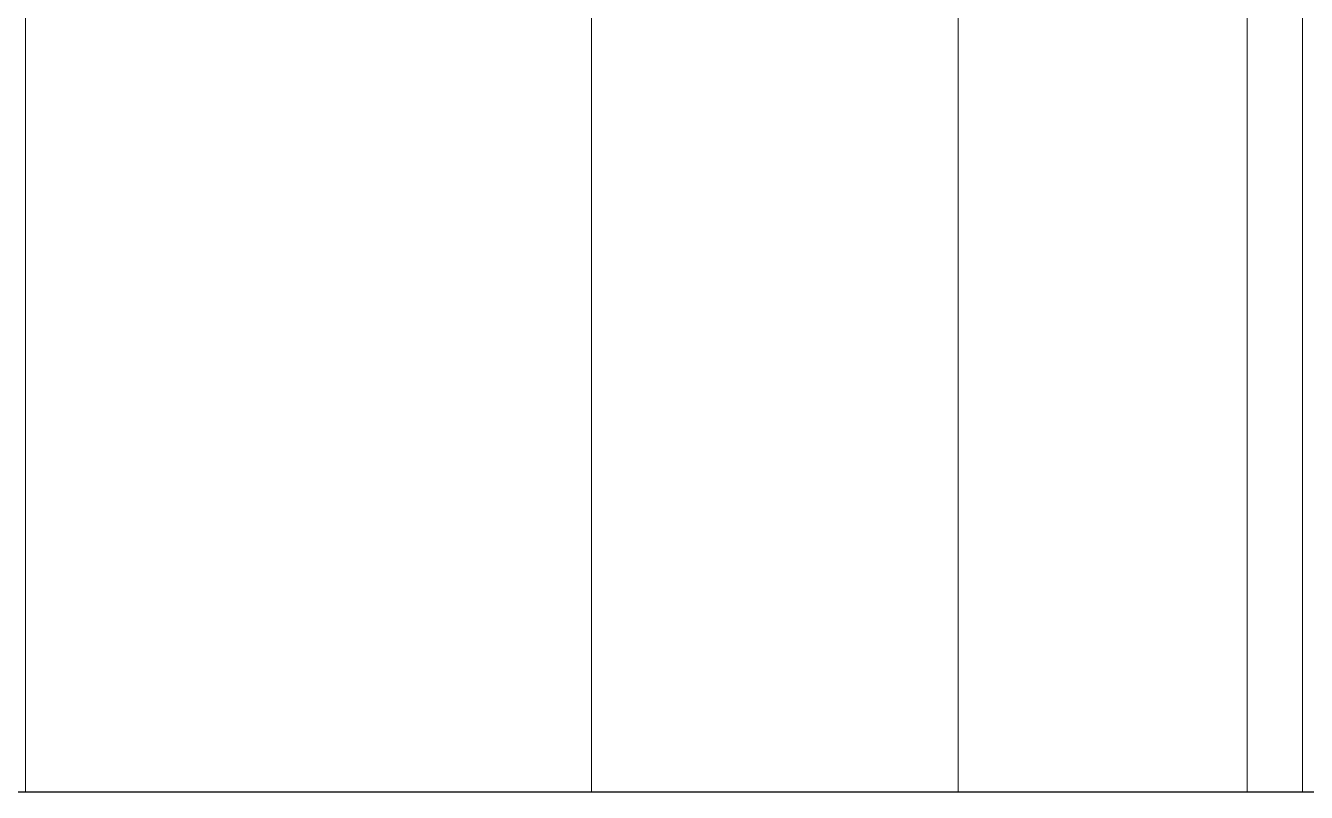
# Model space of a CAD drawing. Header units: metres. Extents: x 294 to 1101, y -498 to -355.
# Drawn here: x 629.963 to 631.31, y -470.685 to -469.879 of the extents above; entities that cross this region are included whole.
import ezdxf

# ---------------------------------------------------------------- set-up
doc = ezdxf.new("R2010")
doc.units = ezdxf.units.M
doc.layers.add('19-JARDINERIA', color=80, linetype='Continuous', lineweight=0)
doc.layers.add('SectionCutEdges', color=7, linetype='Continuous')

msp = doc.modelspace()

# ---------------------------------------------------------------- linework, layer by layer
for p, q in [((629.9633, -470.6849), (629.8105, -470.6849)), ((630.1716, -470.6849), (629.8547, -470.6849)), ((630.3424, -470.6849), (629.9176, -470.6849)), ((630.2147, -470.6849), (629.9375, -470.6849)), ((630.0941, -470.6849), (629.9633, -470.6849)), ((630.0398, -470.6849), (630.0202, -470.6849)), ((630.067, -470.6849), (630.0398, -470.6849)), ((630.1008, -470.6849), (630.067, -470.6849)), ((630.1411, -470.6849), (630.1008, -470.6849)), ((630.2225, -470.6849), (630.1051, -470.6849)), ((630.1876, -470.6849), (630.1411, -470.6849)), ((630.2402, -470.6849), (630.1876, -470.6849)), ((630.2124, -470.6849), (630.2109, -470.6849)), ((630.2137, -470.6849), (630.2124, -470.6849)), ((630.215, -470.6849), (630.2137, -470.6849)), ((630.2162, -470.6849), (630.215, -470.6849)), ((630.2172, -470.6849), (630.2162, -470.6849)), ((630.2182, -470.6849), (630.2172, -470.6849)), ((630.2191, -470.6849), (630.2182, -470.6849)), ((630.2198, -470.6849), (630.2191, -470.6849)), ((630.2205, -470.6849), (630.2198, -470.6849)), ((630.221, -470.6849), (630.2205, -470.6849)), ((630.2214, -470.6849), (630.221, -470.6849)), ((630.2217, -470.6849), (630.2214, -470.6849)), ((630.2219, -470.6849), (630.2217, -470.6849)), ((630.2219, -470.6849), (630.2219, -470.6849)), ((630.3441, -470.6849), (630.2299, -470.6849)), ((630.2987, -470.6849), (630.2402, -470.6849)), ((630.3583, -470.6849), (630.2987, -470.6849)), ((630.3438, -470.6849), (630.3424, -470.6849)), ((630.3452, -470.6849), (630.3438, -470.6849)), ((630.3465, -470.6849), (630.3452, -470.6849)), ((630.3476, -470.6849), (630.3465, -470.6849)), ((630.3487, -470.6849), (630.3476, -470.6849)), ((630.3497, -470.6849), (630.3487, -470.6849)), ((630.3506, -470.6849), (630.3497, -470.6849)), ((630.3513, -470.6849), (630.3506, -470.6849)), ((630.4522, -470.6849), (630.3508, -470.6849)), ((630.352, -470.6849), (630.3513, -470.6849)), ((630.3525, -470.6849), (630.352, -470.6849)), ((630.3529, -470.6849), (630.3525, -470.6849)), ((630.3532, -470.6849), (630.3529, -470.6849)), ((630.3533, -470.6849), (630.3532, -470.6849)), ((630.3534, -470.6849), (630.3533, -470.6849)), ((630.3628, -470.6849), (630.3583, -470.6849)), ((630.4323, -470.6849), (630.3628, -470.6849)), ((630.5068, -470.6849), (630.4323, -470.6849)), ((630.5585, -470.6849), (630.4612, -470.6849)), ((630.5861, -470.6849), (630.5068, -470.6849)), ((630.6699, -470.6849), (630.5861, -470.6849)), ((630.7577, -470.6849), (630.6699, -470.6849)), ((630.8492, -470.6849), (630.7577, -470.6849)), ((630.944, -470.6849), (630.8492, -470.6849)), ((631.0429, -470.6849), (630.944, -470.6849)), ((631.1443, -470.6849), (631.0429, -470.6849)), ((631.2478, -470.6849), (631.1443, -470.6849)), ((631.2878, -470.6849), (631.2478, -470.6849)), ((632.0478, -470.6849), (631.2478, -470.6849)), ((632.0478, -470.6849), (631.2478, -470.6849)), ((631.2892, -470.6849), (631.2878, -470.6849)), ((631.2935, -470.6849), (631.2892, -470.6849)), ((631.3006, -470.6849), (631.2935, -470.6849)), ((631.3104, -470.6849), (631.3006, -470.6849))]:
    msp.add_line(p, q)
at = {"layer": '19-JARDINERIA', "color": 251}
for p, q in [((629.9633, -470.6849), (629.9633, -467.3449)), ((630.5585, -470.6849), (630.5585, -467.3449)), ((630.944, -470.6849), (630.944, -467.3449)), ((631.2478, -470.6849), (631.2478, -468.2849)), ((631.306, -470.6849), (631.306, -468.2849))]:
    msp.add_line(p, q, dxfattribs=at)
at = {"layer": 'SectionCutEdges'}
for p, q in [((629.9633, -470.6849), (629.9482, -470.6849)), ((630.0209, -470.6849), (629.9633, -470.6849)), ((630.0772, -470.6849), (630.0209, -470.6849)), ((630.1321, -470.6849), (630.0772, -470.6849)), ((630.1855, -470.6849), (630.1321, -470.6849)), ((630.2375, -470.6849), (630.1855, -470.6849)), ((630.2881, -470.6849), (630.2375, -470.6849)), ((630.3371, -470.6849), (630.2881, -470.6849)), ((630.3846, -470.6849), (630.3371, -470.6849)), ((630.4305, -470.6849), (630.3846, -470.6849)), ((630.4748, -470.6849), (630.4305, -470.6849)), ((630.5175, -470.6849), (630.4748, -470.6849)), ((630.5585, -470.6849), (630.5175, -470.6849)), ((630.5793, -470.6849), (630.5585, -470.6849)), ((630.6036, -470.6849), (630.5793, -470.6849)), ((630.6312, -470.6849), (630.6036, -470.6849)), ((630.6615, -470.6849), (630.6312, -470.6849)), ((630.6941, -470.6849), (630.6615, -470.6849)), ((630.7286, -470.6849), (630.6941, -470.6849)), ((630.7644, -470.6849), (630.7286, -470.6849)), ((630.801, -470.6849), (630.7644, -470.6849)), ((630.8378, -470.6849), (630.801, -470.6849)), ((630.8742, -470.6849), (630.8378, -470.6849)), ((630.9098, -470.6849), (630.8742, -470.6849)), ((630.944, -470.6849), (630.9098, -470.6849)), ((630.9685, -470.6849), (630.944, -470.6849)), ((630.9931, -470.6849), (630.9685, -470.6849)), ((631.0179, -470.6849), (630.9931, -470.6849)), ((631.0429, -470.6849), (631.0179, -470.6849)), ((631.068, -470.6849), (631.0429, -470.6849)), ((631.0933, -470.6849), (631.068, -470.6849)), ((631.1187, -470.6849), (631.0933, -470.6849)), ((631.1443, -470.6849), (631.1187, -470.6849)), ((631.17, -470.6849), (631.1443, -470.6849)), ((631.1958, -470.6849), (631.17, -470.6849)), ((631.2217, -470.6849), (631.1958, -470.6849)), ((631.2478, -470.6849), (631.2217, -470.6849)), ((631.306, -470.6849), (631.2478, -470.6849)), ((632.0478, -470.6849), (631.306, -470.6849))]:
    msp.add_line(p, q, dxfattribs=at)

doc.saveas('drawing.dxf')
